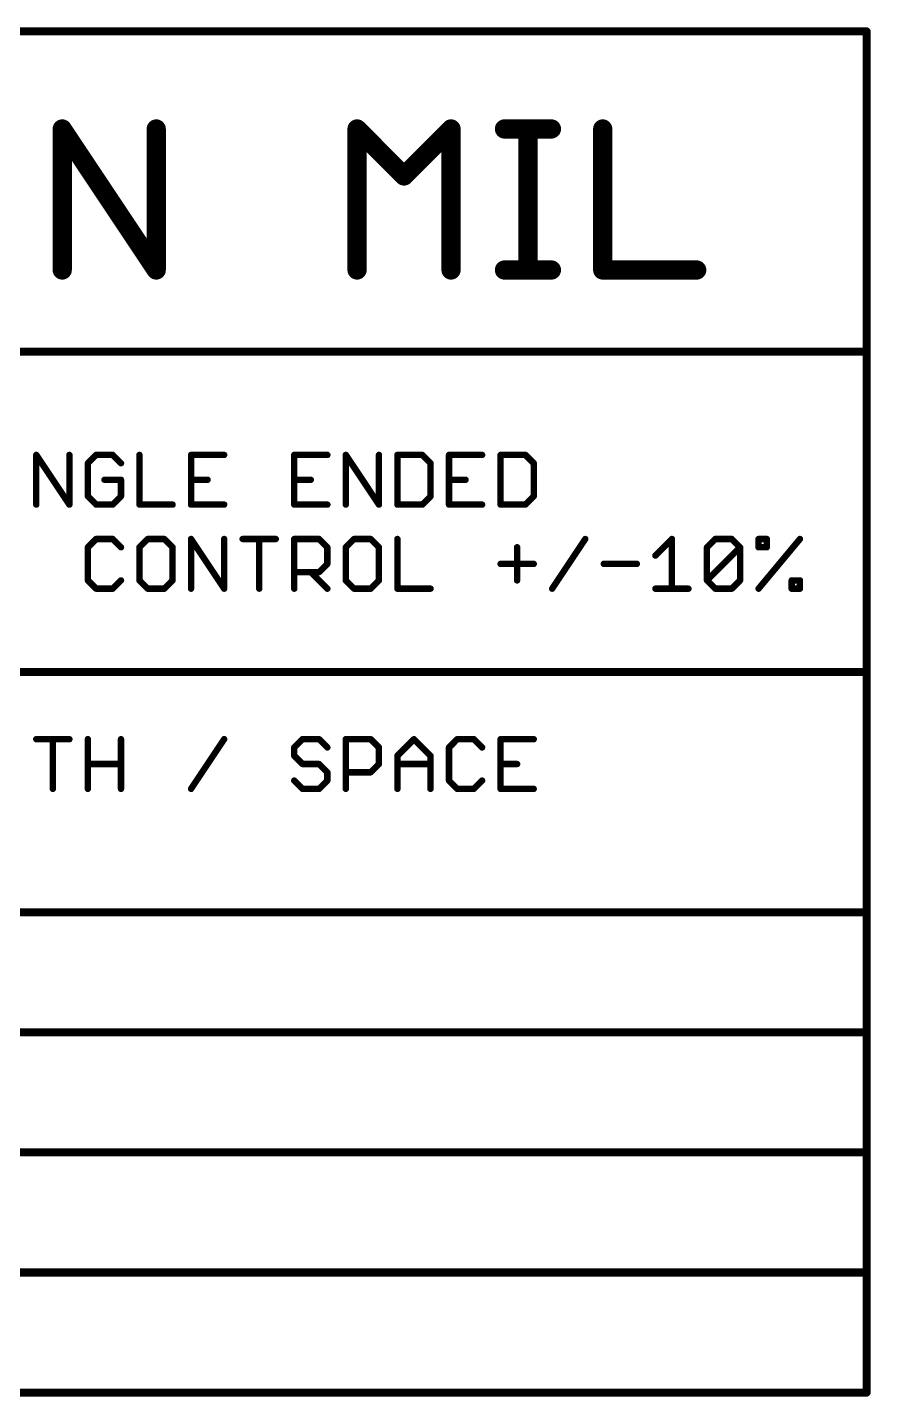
# Model space of a CAD drawing. Extents: x -51 to 158, y -52 to 51.
# Drawn here: x 144.16 to 157.54, y -50.23 to -28.51 of the extents above; entities that cross this region are included whole.
import ezdxf

# ---------------------------------------------------------------- set-up
doc = ezdxf.new("R2010")
doc.units = 0
doc.layers.add('25', color=253, linetype='CONTINUOUS')

msp = doc.modelspace()

# ---------------------------------------------------------------- linework, layer by layer
at = {"layer": '25'}
for points, const_width in [([(63.5, -28.575), (157.48, -28.575)], 0.127), ([(157.48, -28.575), (157.48, -33.655)], 0.127), ([(144.7169, -32.3596), (144.7169, -30.1225)], 0.3048), ([(144.7169, -30.1225), (146.2083, -32.3596)], 0.3048), ([(146.2083, -32.3596), (146.2083, -30.1225)], 0.3048), ([(149.3945, -32.3596), (149.3945, -30.1225)], 0.3048), ([(149.3945, -30.1225), (150.1402, -30.8682)], 0.3048), ([(150.1402, -30.8682), (150.8859, -30.1225)], 0.3048), ([(150.8859, -30.1225), (150.8859, -32.3596)], 0.3048), ([(151.7333, -30.1225), (152.479, -30.1225)], 0.3048), ([(152.1061, -32.3596), (152.1061, -30.1225)], 0.3048), ([(153.2925, -30.1225), (153.2925, -32.3596)], 0.3048), ([(151.7333, -32.3596), (152.479, -32.3596)], 0.3048), ([(153.2925, -32.3596), (154.7839, -32.3596)], 0.3048), ([(135.89, -33.655), (157.48, -33.655)], 0.127), ([(157.48, -33.655), (157.48, -38.735)], 0.127), ([(144.3051, -36.0807), (144.3051, -35.2926)], 0.1016), ([(144.3051, -35.2926), (144.8305, -36.0807)], 0.1016), ([(144.8305, -36.0807), (144.8305, -35.2926)], 0.1016), ([(145.2551, -35.2926), (145.1237, -35.424)], 0.1016), ([(145.1237, -35.424), (145.1237, -35.9494)], 0.1016), ([(145.5178, -35.2926), (145.2551, -35.2926)], 0.1016), ([(145.6491, -35.424), (145.5178, -35.2926)], 0.1016), ([(145.9423, -35.2926), (145.9423, -36.0807)], 0.1016), ([(147.2863, -35.2926), (146.7609, -35.2926)], 0.1016), ([(146.7609, -35.2926), (146.7609, -36.0807)], 0.1016), ([(148.9234, -35.2926), (148.398, -35.2926)], 0.1016), ([(148.398, -35.2926), (148.398, -36.0807)], 0.1016), ([(149.2166, -36.0807), (149.2166, -35.2926)], 0.1016), ([(149.2166, -35.2926), (149.742, -36.0807)], 0.1016), ([(149.742, -36.0807), (149.742, -35.2926)], 0.1016), ([(150.0352, -35.2926), (150.0352, -36.0807)], 0.1016), ([(150.4292, -35.2926), (150.0352, -35.2926)], 0.1016), ([(150.5606, -35.424), (150.4292, -35.2926)], 0.1016), ([(150.5606, -35.9494), (150.5606, -35.424)], 0.1016), ([(151.3792, -35.2926), (150.8538, -35.2926)], 0.1016), ([(150.8538, -35.2926), (150.8538, -36.0807)], 0.1016), ([(151.6723, -35.2926), (151.6723, -36.0807)], 0.1016), ([(152.0664, -35.2926), (151.6723, -35.2926)], 0.1016), ([(152.1977, -35.424), (152.0664, -35.2926)], 0.1016), ([(152.1977, -35.9494), (152.1977, -35.424)], 0.1016), ([(145.6491, -35.6867), (145.3864, -35.6867)], 0.1016), ([(145.6491, -35.9494), (145.6491, -35.6867)], 0.1016), ([(146.7609, -35.6867), (147.0236, -35.6867)], 0.1016), ([(148.398, -35.6867), (148.6607, -35.6867)], 0.1016), ([(150.8538, -35.6867), (151.1165, -35.6867)], 0.1016), ([(145.1237, -35.9494), (145.2551, -36.0807)], 0.1016), ([(145.2551, -36.0807), (145.5178, -36.0807)], 0.1016), ([(145.5178, -36.0807), (145.6491, -35.9494)], 0.1016), ([(145.9423, -36.0807), (146.4677, -36.0807)], 0.1016), ([(146.7609, -36.0807), (147.2863, -36.0807)], 0.1016), ([(148.398, -36.0807), (148.9234, -36.0807)], 0.1016), ([(150.0352, -36.0807), (150.4292, -36.0807)], 0.1016), ([(150.4292, -36.0807), (150.5606, -35.9494)], 0.1016), ([(150.8538, -36.0807), (151.3792, -36.0807)], 0.1016), ([(151.6723, -36.0807), (152.0664, -36.0807)], 0.1016), ([(152.0664, -36.0807), (152.1977, -35.9494)], 0.1016), ([(145.2551, -36.6261), (145.1237, -36.7575)], 0.1016), ([(145.5178, -36.6261), (145.2551, -36.6261)], 0.1016), ([(145.6491, -36.7575), (145.5178, -36.6261)], 0.1016), ([(146.0736, -36.6261), (145.9423, -36.7575)], 0.1016), ([(146.3363, -36.6261), (146.0736, -36.6261)], 0.1016), ([(146.4677, -36.7575), (146.3363, -36.6261)], 0.1016), ([(146.7609, -37.4142), (146.7609, -36.6261)], 0.1016), ([(146.7609, -36.6261), (147.2863, -37.4142)], 0.1016), ([(147.2863, -37.4142), (147.2863, -36.6261)], 0.1016), ([(147.5795, -36.6261), (148.1048, -36.6261)], 0.1016), ([(147.8421, -37.4142), (147.8421, -36.6261)], 0.1016), ([(148.398, -37.4142), (148.398, -36.6261)], 0.1016), ([(148.398, -36.6261), (148.7921, -36.6261)], 0.1016), ([(148.7921, -36.6261), (148.9234, -36.7575)], 0.1016), ([(149.348, -36.6261), (149.2166, -36.7575)], 0.1016), ([(149.6106, -36.6261), (149.348, -36.6261)], 0.1016), ([(149.742, -36.7575), (149.6106, -36.6261)], 0.1016), ([(150.0352, -36.6261), (150.0352, -37.4142)], 0.1016), ([(152.4909, -37.4142), (153.0163, -36.6261)], 0.1016), ([(154.1281, -36.8888), (154.3908, -36.6261)], 0.1016), ([(154.3908, -36.6261), (154.3908, -37.4142)], 0.1016), ([(154.9467, -36.7575), (155.078, -36.6261)], 0.1016), ([(155.078, -36.6261), (155.3407, -36.6261)], 0.1016), ([(155.3407, -36.6261), (155.472, -36.7575)], 0.1016), ([(155.7652, -36.6261), (155.8966, -36.6261)], 0.1016), ([(155.7652, -36.7575), (155.7652, -36.6261)], 0.1016), ([(155.7652, -37.4142), (156.422, -36.6261)], 0.1016), ([(155.8966, -36.6261), (155.8966, -36.7575)], 0.1016), ([(145.1237, -36.7575), (145.1237, -37.2829)], 0.1016), ([(145.9423, -36.7575), (145.9423, -37.2829)], 0.1016), ([(146.4677, -37.2829), (146.4677, -36.7575)], 0.1016), ([(148.9234, -36.7575), (148.9234, -37.0202)], 0.1016), ([(149.2166, -36.7575), (149.2166, -37.2829)], 0.1016), ([(149.742, -37.2829), (149.742, -36.7575)], 0.1016), ([(151.935, -36.7575), (151.935, -37.2829)], 0.1016), ([(154.9467, -37.2829), (154.9467, -36.7575)], 0.1016), ([(154.9467, -37.2829), (155.472, -36.7575)], 0.1016), ([(155.472, -36.7575), (155.472, -37.2829)], 0.1016), ([(155.8966, -36.7575), (155.7652, -36.7575)], 0.1016), ([(148.7921, -37.1515), (148.398, -37.1515)], 0.1016), ([(148.6607, -37.1515), (148.9234, -37.4142)], 0.1016), ([(148.9234, -37.0202), (148.7921, -37.1515)], 0.1016), ([(151.6723, -37.0202), (152.1977, -37.0202)], 0.1016), ([(153.3095, -37.0202), (153.8349, -37.0202)], 0.1016), ([(145.1237, -37.2829), (145.2551, -37.4142)], 0.1016), ([(145.5178, -37.4142), (145.6491, -37.2829)], 0.1016), ([(145.9423, -37.2829), (146.0736, -37.4142)], 0.1016), ([(146.3363, -37.4142), (146.4677, -37.2829)], 0.1016), ([(149.2166, -37.2829), (149.348, -37.4142)], 0.1016), ([(149.6106, -37.4142), (149.742, -37.2829)], 0.1016), ([(155.078, -37.4142), (154.9467, -37.2829)], 0.1016), ([(155.472, -37.2829), (155.3407, -37.4142)], 0.1016), ([(156.2906, -37.4142), (156.2906, -37.2829)], 0.1016), ([(156.2906, -37.2829), (156.422, -37.2829)], 0.1016), ([(156.422, -37.2829), (156.422, -37.4142)], 0.1016), ([(145.2551, -37.4142), (145.5178, -37.4142)], 0.1016), ([(146.0736, -37.4142), (146.3363, -37.4142)], 0.1016), ([(149.348, -37.4142), (149.6106, -37.4142)], 0.1016), ([(150.0352, -37.4142), (150.5606, -37.4142)], 0.1016), ([(154.1281, -37.4142), (154.6535, -37.4142)], 0.1016), ([(155.3407, -37.4142), (155.078, -37.4142)], 0.1016), ([(156.422, -37.4142), (156.2906, -37.4142)], 0.1016), ([(78.105, -38.735), (157.48, -38.735)], 0.127), ([(157.48, -38.735), (157.48, -42.545)], 0.127), ([(144.3051, -39.8011), (144.8305, -39.8011)], 0.1016), ([(144.5678, -40.5892), (144.5678, -39.8011)], 0.1016), ([(145.1237, -40.5892), (145.1237, -39.8011)], 0.1016), ([(145.6491, -39.8011), (145.6491, -40.5892)], 0.1016), ([(146.7609, -40.5892), (147.2863, -39.8011)], 0.1016), ([(148.5294, -39.8011), (148.398, -39.9325)], 0.1016), ([(148.398, -39.9325), (148.398, -40.0638)], 0.1016), ([(148.7921, -39.8011), (148.5294, -39.8011)], 0.1016), ([(148.9234, -39.9325), (148.7921, -39.8011)], 0.1016), ([(149.2166, -40.5892), (149.2166, -39.8011)], 0.1016), ([(149.2166, -39.8011), (149.6106, -39.8011)], 0.1016), ([(149.6106, -39.8011), (149.742, -39.9325)], 0.1016), ([(149.742, -39.9325), (149.742, -40.1952)], 0.1016), ([(150.0352, -40.0638), (150.2979, -39.8011)], 0.1016), ([(150.2979, -39.8011), (150.5606, -40.0638)], 0.1016), ([(150.9851, -39.8011), (150.8538, -39.9325)], 0.1016), ([(150.8538, -39.9325), (150.8538, -40.4579)], 0.1016), ([(151.2478, -39.8011), (150.9851, -39.8011)], 0.1016), ([(151.3792, -39.9325), (151.2478, -39.8011)], 0.1016), ([(152.1977, -39.8011), (151.6723, -39.8011)], 0.1016), ([(151.6723, -39.8011), (151.6723, -40.5892)], 0.1016), ([(145.1237, -40.1952), (145.6491, -40.1952)], 0.1016), ([(148.398, -40.0638), (148.5294, -40.1952)], 0.1016), ([(148.5294, -40.1952), (148.7921, -40.1952)], 0.1016), ([(148.7921, -40.1952), (148.9234, -40.3265)], 0.1016), ([(149.742, -40.1952), (149.6106, -40.3265)], 0.1016), ([(150.0352, -40.5892), (150.0352, -40.0638)], 0.1016), ([(150.0352, -40.1952), (150.5606, -40.1952)], 0.1016), ([(150.5606, -40.0638), (150.5606, -40.5892)], 0.1016), ([(151.6723, -40.1952), (151.935, -40.1952)], 0.1016), ([(148.9234, -40.3265), (148.9234, -40.4579)], 0.1016), ([(149.6106, -40.3265), (149.2166, -40.3265)], 0.1016), ([(148.5294, -40.5892), (148.398, -40.4579)], 0.1016), ([(148.7921, -40.5892), (148.5294, -40.5892)], 0.1016), ([(148.9234, -40.4579), (148.7921, -40.5892)], 0.1016), ([(150.8538, -40.4579), (150.9851, -40.5892)], 0.1016), ([(150.9851, -40.5892), (151.2478, -40.5892)], 0.1016), ([(151.2478, -40.5892), (151.3792, -40.4579)], 0.1016), ([(151.6723, -40.5892), (152.1977, -40.5892)], 0.1016), ([(63.5, -42.545), (157.48, -42.545)], 0.127), ([(157.48, -42.545), (157.48, -44.45)], 0.127), ([(63.5, -44.45), (157.48, -44.45)], 0.127), ([(157.48, -44.45), (157.48, -46.355)], 0.127), ([(63.5, -46.355), (157.48, -46.355)], 0.127), ([(157.48, -46.355), (157.48, -48.26)], 0.127), ([(63.5, -48.26), (157.48, -48.26)], 0.127), ([(157.48, -48.26), (157.48, -50.165)], 0.127), ([(157.48, -50.165), (135.89, -50.165)], 0.127)]:
    msp.add_lwpolyline(points, dxfattribs=dict(at, const_width=const_width))
for points, const_width in [([(157.5118, -28.575, 1), (157.4483, -28.575)], 0.0635), ([(157.48, -28.6068, 1), (157.48, -28.5433)], 0.0635), ([(144.7931, -30.1225, 1), (144.6407, -30.1225)], 0.1524), ([(144.7803, -30.0802, 1), (144.6535, -30.1648)], 0.1524), ([(146.2845, -30.1225, 1), (146.1321, -30.1225)], 0.1524), ([(149.4707, -30.1225, 1), (149.3183, -30.1225)], 0.1524), ([(149.4484, -30.0686, 1), (149.3406, -30.1764)], 0.1524), ([(150.9621, -30.1225, 1), (150.8097, -30.1225)], 0.1524), ([(150.9398, -30.1764, 1), (150.832, -30.0686)], 0.1524), ([(151.7333, -30.0463, 1), (151.7333, -30.1987)], 0.1524), ([(152.1823, -30.1225, 1), (152.0299, -30.1225)], 0.1524), ([(152.479, -30.1987, 1), (152.479, -30.0463)], 0.1524), ([(153.3687, -30.1225, 1), (153.2163, -30.1225)], 0.1524), ([(150.0863, -30.8143, 1), (150.1941, -30.9221)], 0.1524), ([(150.0863, -30.9221, 1), (150.1941, -30.8143)], 0.1524), ([(144.6407, -32.3596, 1), (144.7931, -32.3596)], 0.1524), ([(146.1321, -32.3596, 1), (146.2845, -32.3596)], 0.1524), ([(146.1449, -32.4019, 1), (146.2717, -32.3173)], 0.1524), ([(149.3183, -32.3596, 1), (149.4707, -32.3596)], 0.1524), ([(150.8097, -32.3596, 1), (150.9621, -32.3596)], 0.1524), ([(151.7333, -32.2834, 1), (151.7333, -32.4358)], 0.1524), ([(152.0299, -32.3596, 1), (152.1823, -32.3596)], 0.1524), ([(152.479, -32.4358, 1), (152.479, -32.2834)], 0.1524), ([(153.2925, -32.2834, 1), (153.2925, -32.4358)], 0.1524), ([(153.2163, -32.3596, 1), (153.3687, -32.3596)], 0.1524), ([(154.7839, -32.4358, 1), (154.7839, -32.2834)], 0.1524), ([(157.5118, -33.655, 1), (157.4483, -33.655)], 0.0635), ([(157.4483, -33.655, 1), (157.5118, -33.655)], 0.0635), ([(157.48, -33.6868, 1), (157.48, -33.6232)], 0.0635), ([(144.3305, -35.2926, 1), (144.2797, -35.2926)], 0.0508), ([(144.3263, -35.2785, 1), (144.284, -35.3067)], 0.0508), ([(144.8559, -35.2926, 1), (144.8051, -35.2926)], 0.0508), ([(145.1491, -35.424, 1), (145.0983, -35.424)], 0.0508), ([(145.1058, -35.406, 1), (145.1417, -35.4419)], 0.0508), ([(145.2551, -35.2672, 1), (145.2551, -35.318)], 0.0508), ([(145.273, -35.3106, 1), (145.2371, -35.2747)], 0.0508), ([(145.5357, -35.2747, 1), (145.4998, -35.3106)], 0.0508), ([(145.5178, -35.318, 1), (145.5178, -35.2672)], 0.0508), ([(145.6311, -35.4419, 1), (145.6671, -35.406)], 0.0508), ([(145.9677, -35.2926, 1), (145.9169, -35.2926)], 0.0508), ([(146.7609, -35.2672, 1), (146.7609, -35.318)], 0.0508), ([(146.7863, -35.2926, 1), (146.7355, -35.2926)], 0.0508), ([(147.2863, -35.318, 1), (147.2863, -35.2672)], 0.0508), ([(148.398, -35.2672, 1), (148.398, -35.318)], 0.0508), ([(148.4234, -35.2926, 1), (148.3726, -35.2926)], 0.0508), ([(148.9234, -35.318, 1), (148.9234, -35.2672)], 0.0508), ([(149.242, -35.2926, 1), (149.1912, -35.2926)], 0.0508), ([(149.2377, -35.2785, 1), (149.1955, -35.3067)], 0.0508), ([(149.7674, -35.2926, 1), (149.7166, -35.2926)], 0.0508), ([(150.0606, -35.2926, 1), (150.0098, -35.2926)], 0.0508), ([(150.0352, -35.2672, 1), (150.0352, -35.318)], 0.0508), ([(150.4472, -35.2747, 1), (150.4113, -35.3106)], 0.0508), ([(150.4292, -35.318, 1), (150.4292, -35.2672)], 0.0508), ([(150.586, -35.424, 1), (150.5352, -35.424)], 0.0508), ([(150.5426, -35.4419, 1), (150.5785, -35.406)], 0.0508), ([(150.8538, -35.2672, 1), (150.8538, -35.318)], 0.0508), ([(150.8792, -35.2926, 1), (150.8284, -35.2926)], 0.0508), ([(151.3792, -35.318, 1), (151.3792, -35.2672)], 0.0508), ([(151.6977, -35.2926, 1), (151.6469, -35.2926)], 0.0508), ([(151.6723, -35.2672, 1), (151.6723, -35.318)], 0.0508), ([(152.0843, -35.2747, 1), (152.0484, -35.3106)], 0.0508), ([(152.0664, -35.318, 1), (152.0664, -35.2672)], 0.0508), ([(152.2231, -35.424, 1), (152.1723, -35.424)], 0.0508), ([(152.1798, -35.4419, 1), (152.2157, -35.406)], 0.0508), ([(145.3864, -35.6613, 1), (145.3864, -35.7121)], 0.0508), ([(145.6745, -35.6867, 1), (145.6237, -35.6867)], 0.0508), ([(145.6491, -35.7121, 1), (145.6491, -35.6613)], 0.0508), ([(146.7609, -35.6613, 1), (146.7609, -35.7121)], 0.0508), ([(147.0236, -35.7121, 1), (147.0236, -35.6613)], 0.0508), ([(148.398, -35.6613, 1), (148.398, -35.7121)], 0.0508), ([(148.6607, -35.7121, 1), (148.6607, -35.6613)], 0.0508), ([(150.8538, -35.6613, 1), (150.8538, -35.7121)], 0.0508), ([(151.1165, -35.7121, 1), (151.1165, -35.6613)], 0.0508), ([(144.8094, -36.0948, 1), (144.8517, -36.0666)], 0.0508), ([(145.0983, -35.9494, 1), (145.1491, -35.9494)], 0.0508), ([(145.1417, -35.9314, 1), (145.1058, -35.9673)], 0.0508), ([(145.2551, -36.0553, 1), (145.2551, -36.1061)], 0.0508), ([(145.2371, -36.0987, 1), (145.273, -36.0627)], 0.0508), ([(145.4998, -36.0627, 1), (145.5357, -36.0987)], 0.0508), ([(145.5178, -36.1061, 1), (145.5178, -36.0553)], 0.0508), ([(145.6237, -35.9494, 1), (145.6745, -35.9494)], 0.0508), ([(145.6671, -35.9673, 1), (145.6311, -35.9314)], 0.0508), ([(145.9423, -36.0553, 1), (145.9423, -36.1061)], 0.0508), ([(146.4677, -36.1061, 1), (146.4677, -36.0553)], 0.0508), ([(146.7609, -36.0553, 1), (146.7609, -36.1061)], 0.0508), ([(147.2863, -36.1061, 1), (147.2863, -36.0553)], 0.0508), ([(148.398, -36.0553, 1), (148.398, -36.1061)], 0.0508), ([(148.9234, -36.1061, 1), (148.9234, -36.0553)], 0.0508), ([(149.7209, -36.0948, 1), (149.7631, -36.0666)], 0.0508), ([(150.0352, -36.0553, 1), (150.0352, -36.1061)], 0.0508), ([(150.4113, -36.0627, 1), (150.4472, -36.0987)], 0.0508), ([(150.4292, -36.1061, 1), (150.4292, -36.0553)], 0.0508), ([(150.5352, -35.9494, 1), (150.586, -35.9494)], 0.0508), ([(150.5785, -35.9673, 1), (150.5426, -35.9314)], 0.0508), ([(150.8538, -36.0553, 1), (150.8538, -36.1061)], 0.0508), ([(151.3792, -36.1061, 1), (151.3792, -36.0553)], 0.0508), ([(151.6723, -36.0553, 1), (151.6723, -36.1061)], 0.0508), ([(152.0484, -36.0627, 1), (152.0843, -36.0987)], 0.0508), ([(152.0664, -36.1061, 1), (152.0664, -36.0553)], 0.0508), ([(152.1723, -35.9494, 1), (152.2231, -35.9494)], 0.0508), ([(152.2157, -35.9673, 1), (152.1798, -35.9314)], 0.0508), ([(144.2797, -36.0807, 1), (144.3305, -36.0807)], 0.0508), ([(144.8051, -36.0807, 1), (144.8559, -36.0807)], 0.0508), ([(145.9169, -36.0807, 1), (145.9677, -36.0807)], 0.0508), ([(146.7355, -36.0807, 1), (146.7863, -36.0807)], 0.0508), ([(148.3726, -36.0807, 1), (148.4234, -36.0807)], 0.0508), ([(149.1912, -36.0807, 1), (149.242, -36.0807)], 0.0508), ([(149.7166, -36.0807, 1), (149.7674, -36.0807)], 0.0508), ([(150.0098, -36.0807, 1), (150.0606, -36.0807)], 0.0508), ([(150.8284, -36.0807, 1), (150.8792, -36.0807)], 0.0508), ([(151.6469, -36.0807, 1), (151.6977, -36.0807)], 0.0508), ([(145.2551, -36.6007, 1), (145.2551, -36.6515)], 0.0508), ([(145.273, -36.6441, 1), (145.2371, -36.6082)], 0.0508), ([(145.5357, -36.6082, 1), (145.4998, -36.6441)], 0.0508), ([(145.5178, -36.6515, 1), (145.5178, -36.6007)], 0.0508), ([(146.0736, -36.6007, 1), (146.0736, -36.6515)], 0.0508), ([(146.0916, -36.6441, 1), (146.0557, -36.6082)], 0.0508), ([(146.3543, -36.6082, 1), (146.3184, -36.6441)], 0.0508), ([(146.3363, -36.6515, 1), (146.3363, -36.6007)], 0.0508), ([(146.782, -36.612, 1), (146.7397, -36.6402)], 0.0508), ([(146.7863, -36.6261, 1), (146.7355, -36.6261)], 0.0508), ([(147.3117, -36.6261, 1), (147.2609, -36.6261)], 0.0508), ([(147.5795, -36.6007, 1), (147.5795, -36.6515)], 0.0508), ([(147.8675, -36.6261, 1), (147.8167, -36.6261)], 0.0508), ([(148.1048, -36.6515, 1), (148.1048, -36.6007)], 0.0508), ([(148.4234, -36.6261, 1), (148.3726, -36.6261)], 0.0508), ([(148.398, -36.6007, 1), (148.398, -36.6515)], 0.0508), ([(148.81, -36.6082, 1), (148.7741, -36.6441)], 0.0508), ([(148.7921, -36.6515, 1), (148.7921, -36.6007)], 0.0508), ([(149.348, -36.6007, 1), (149.348, -36.6515)], 0.0508), ([(149.3659, -36.6441, 1), (149.33, -36.6082)], 0.0508), ([(149.6286, -36.6082, 1), (149.5927, -36.6441)], 0.0508), ([(149.6106, -36.6515, 1), (149.6106, -36.6007)], 0.0508), ([(150.0606, -36.6261, 1), (150.0098, -36.6261)], 0.0508), ([(153.0374, -36.6402, 1), (152.9952, -36.612)], 0.0508), ([(154.4162, -36.6261, 1), (154.3654, -36.6261)], 0.0508), ([(154.4087, -36.6441, 1), (154.3728, -36.6082)], 0.0508), ([(155.078, -36.6007, 1), (155.078, -36.6515)], 0.0508), ([(155.096, -36.6441, 1), (155.06, -36.6082)], 0.0508), ([(155.3587, -36.6082, 1), (155.3227, -36.6441)], 0.0508), ([(155.3407, -36.6515, 1), (155.3407, -36.6007)], 0.0508), ([(155.7652, -36.6007, 1), (155.7652, -36.6515)], 0.0508), ([(155.7906, -36.6261, 1), (155.7398, -36.6261)], 0.0508), ([(155.922, -36.6261, 1), (155.8712, -36.6261)], 0.0508), ([(155.8966, -36.6515, 1), (155.8966, -36.6007)], 0.0508), ([(156.4415, -36.6424, 1), (156.4024, -36.6099)], 0.0508), ([(145.1491, -36.7575, 1), (145.0983, -36.7575)], 0.0508), ([(145.1058, -36.7395, 1), (145.1417, -36.7754)], 0.0508), ([(145.6311, -36.7754, 1), (145.6671, -36.7395)], 0.0508), ([(145.9677, -36.7575, 1), (145.9169, -36.7575)], 0.0508), ([(145.9243, -36.7395, 1), (145.9603, -36.7754)], 0.0508), ([(146.4931, -36.7575, 1), (146.4423, -36.7575)], 0.0508), ([(146.4497, -36.7754, 1), (146.4856, -36.7395)], 0.0508), ([(148.9488, -36.7575, 1), (148.898, -36.7575)], 0.0508), ([(148.9055, -36.7754, 1), (148.9414, -36.7395)], 0.0508), ([(149.242, -36.7575, 1), (149.1912, -36.7575)], 0.0508), ([(149.1987, -36.7395, 1), (149.2346, -36.7754)], 0.0508), ([(149.7674, -36.7575, 1), (149.7166, -36.7575)], 0.0508), ([(149.724, -36.7754, 1), (149.76, -36.7395)], 0.0508), ([(151.9604, -36.7575, 1), (151.9096, -36.7575)], 0.0508), ([(154.1101, -36.8709, 1), (154.146, -36.9068)], 0.0508), ([(154.9721, -36.7575, 1), (154.9213, -36.7575)], 0.0508), ([(154.9287, -36.7395, 1), (154.9646, -36.7754)], 0.0508), ([(155.4974, -36.7575, 1), (155.4466, -36.7575)], 0.0508), ([(155.49, -36.7754, 1), (155.4541, -36.7395)], 0.0508), ([(155.4541, -36.7754, 1), (155.49, -36.7395)], 0.0508), ([(155.7652, -36.7321, 1), (155.7652, -36.7829)], 0.0508), ([(155.7398, -36.7575, 1), (155.7906, -36.7575)], 0.0508), ([(155.8712, -36.7575, 1), (155.922, -36.7575)], 0.0508), ([(155.8966, -36.7829, 1), (155.8966, -36.7321)], 0.0508), ([(148.398, -37.1261, 1), (148.398, -37.1769)], 0.0508), ([(148.6787, -37.1335, 1), (148.6428, -37.1695)], 0.0508), ([(148.7741, -37.1335, 1), (148.81, -37.1695)], 0.0508), ([(148.7921, -37.1769, 1), (148.7921, -37.1261)], 0.0508), ([(148.898, -37.0202, 1), (148.9488, -37.0202)], 0.0508), ([(148.9414, -37.0381, 1), (148.9055, -37.0022)], 0.0508), ([(151.6723, -36.9948, 1), (151.6723, -37.0456)], 0.0508), ([(152.1977, -37.0456, 1), (152.1977, -36.9948)], 0.0508), ([(153.3095, -36.9948, 1), (153.3095, -37.0456)], 0.0508), ([(153.8349, -37.0456, 1), (153.8349, -36.9948)], 0.0508), ([(145.0983, -37.2829, 1), (145.1491, -37.2829)], 0.0508), ([(145.1417, -37.2649, 1), (145.1058, -37.3008)], 0.0508), ([(145.6671, -37.3008, 1), (145.6311, -37.2649)], 0.0508), ([(145.9603, -37.2649, 1), (145.9243, -37.3008)], 0.0508), ([(145.9169, -37.2829, 1), (145.9677, -37.2829)], 0.0508), ([(146.4423, -37.2829, 1), (146.4931, -37.2829)], 0.0508), ([(146.4856, -37.3008, 1), (146.4497, -37.2649)], 0.0508), ([(149.1912, -37.2829, 1), (149.242, -37.2829)], 0.0508), ([(149.2346, -37.2649, 1), (149.1987, -37.3008)], 0.0508), ([(149.7166, -37.2829, 1), (149.7674, -37.2829)], 0.0508), ([(149.76, -37.3008, 1), (149.724, -37.2649)], 0.0508), ([(151.9096, -37.2829, 1), (151.9604, -37.2829)], 0.0508), ([(154.9646, -37.2649, 1), (154.9287, -37.3008)], 0.0508), ([(154.9287, -37.2649, 1), (154.9646, -37.3008)], 0.0508), ([(154.9213, -37.2829, 1), (154.9721, -37.2829)], 0.0508), ([(155.4466, -37.2829, 1), (155.4974, -37.2829)], 0.0508), ([(155.49, -37.3008, 1), (155.4541, -37.2649)], 0.0508), ([(156.316, -37.2829, 1), (156.2652, -37.2829)], 0.0508), ([(156.2906, -37.2575, 1), (156.2906, -37.3083)], 0.0508), ([(156.4474, -37.2829, 1), (156.3966, -37.2829)], 0.0508), ([(156.422, -37.3083, 1), (156.422, -37.2575)], 0.0508), ([(145.2551, -37.3888, 1), (145.2551, -37.4396)], 0.0508), ([(145.2371, -37.4322, 1), (145.273, -37.3962)], 0.0508), ([(145.4998, -37.3962, 1), (145.5357, -37.4322)], 0.0508), ([(145.5178, -37.4396, 1), (145.5178, -37.3888)], 0.0508), ([(146.0736, -37.3888, 1), (146.0736, -37.4396)], 0.0508), ([(146.0557, -37.4322, 1), (146.0916, -37.3962)], 0.0508), ([(146.3184, -37.3962, 1), (146.3543, -37.4322)], 0.0508), ([(146.3363, -37.4396, 1), (146.3363, -37.3888)], 0.0508), ([(146.7355, -37.4142, 1), (146.7863, -37.4142)], 0.0508), ([(147.2609, -37.4142, 1), (147.3117, -37.4142)], 0.0508), ([(147.2651, -37.4283, 1), (147.3074, -37.4001)], 0.0508), ([(147.8167, -37.4142, 1), (147.8675, -37.4142)], 0.0508), ([(148.3726, -37.4142, 1), (148.4234, -37.4142)], 0.0508), ([(148.9055, -37.4322, 1), (148.9414, -37.3962)], 0.0508), ([(149.348, -37.3888, 1), (149.348, -37.4396)], 0.0508), ([(149.33, -37.4322, 1), (149.3659, -37.3962)], 0.0508), ([(149.5927, -37.3962, 1), (149.6286, -37.4322)], 0.0508), ([(149.6106, -37.4396, 1), (149.6106, -37.3888)], 0.0508), ([(150.0352, -37.3888, 1), (150.0352, -37.4396)], 0.0508), ([(150.0098, -37.4142, 1), (150.0606, -37.4142)], 0.0508), ([(150.5606, -37.4396, 1), (150.5606, -37.3888)], 0.0508), ([(152.4698, -37.4001, 1), (152.5121, -37.4283)], 0.0508), ([(154.1281, -37.3888, 1), (154.1281, -37.4396)], 0.0508), ([(154.3654, -37.4142, 1), (154.4162, -37.4142)], 0.0508), ([(154.6535, -37.4396, 1), (154.6535, -37.3888)], 0.0508), ([(155.078, -37.3888, 1), (155.078, -37.4396)], 0.0508), ([(155.06, -37.4322, 1), (155.096, -37.3962)], 0.0508), ([(155.3227, -37.3962, 1), (155.3587, -37.4322)], 0.0508), ([(155.3407, -37.4396, 1), (155.3407, -37.3888)], 0.0508), ([(155.7457, -37.3979, 1), (155.7848, -37.4305)], 0.0508), ([(156.2906, -37.3888, 1), (156.2906, -37.4396)], 0.0508), ([(156.2652, -37.4142, 1), (156.316, -37.4142)], 0.0508), ([(156.3966, -37.4142, 1), (156.4474, -37.4142)], 0.0508), ([(156.422, -37.4396, 1), (156.422, -37.3888)], 0.0508), ([(157.5118, -38.735, 1), (157.4483, -38.735)], 0.0635), ([(157.4483, -38.735, 1), (157.5118, -38.735)], 0.0635), ([(157.48, -38.7668, 1), (157.48, -38.7032)], 0.0635), ([(144.3051, -39.7757, 1), (144.3051, -39.8265)], 0.0508), ([(144.5932, -39.8011, 1), (144.5424, -39.8011)], 0.0508), ([(144.8305, -39.8265, 1), (144.8305, -39.7757)], 0.0508), ([(145.1491, -39.8011, 1), (145.0983, -39.8011)], 0.0508), ([(145.6745, -39.8011, 1), (145.6237, -39.8011)], 0.0508), ([(147.3074, -39.8152, 1), (147.2651, -39.787)], 0.0508), ([(148.4234, -39.9325, 1), (148.3726, -39.9325)], 0.0508), ([(148.3801, -39.9145, 1), (148.416, -39.9504)], 0.0508), ([(148.5294, -39.7757, 1), (148.5294, -39.8265)], 0.0508), ([(148.5473, -39.8191, 1), (148.5114, -39.7832)], 0.0508), ([(148.81, -39.7832, 1), (148.7741, -39.8191)], 0.0508), ([(148.7921, -39.8265, 1), (148.7921, -39.7757)], 0.0508), ([(148.9055, -39.9504, 1), (148.9414, -39.9145)], 0.0508), ([(149.242, -39.8011, 1), (149.1912, -39.8011)], 0.0508), ([(149.2166, -39.7757, 1), (149.2166, -39.8265)], 0.0508), ([(149.6286, -39.7832, 1), (149.5927, -39.8191)], 0.0508), ([(149.6106, -39.8265, 1), (149.6106, -39.7757)], 0.0508), ([(149.7674, -39.9325, 1), (149.7166, -39.9325)], 0.0508), ([(149.724, -39.9504, 1), (149.76, -39.9145)], 0.0508), ([(150.3158, -39.7832, 1), (150.2799, -39.8191)], 0.0508), ([(150.3158, -39.8191, 1), (150.2799, -39.7832)], 0.0508), ([(150.8792, -39.9325, 1), (150.8284, -39.9325)], 0.0508), ([(150.8358, -39.9145, 1), (150.8717, -39.9504)], 0.0508), ([(150.9851, -39.7757, 1), (150.9851, -39.8265)], 0.0508), ([(151.0031, -39.8191, 1), (150.9672, -39.7832)], 0.0508), ([(151.2658, -39.7832, 1), (151.2298, -39.8191)], 0.0508), ([(151.2478, -39.8265, 1), (151.2478, -39.7757)], 0.0508), ([(151.3612, -39.9504, 1), (151.3971, -39.9145)], 0.0508), ([(151.6723, -39.7757, 1), (151.6723, -39.8265)], 0.0508), ([(151.6977, -39.8011, 1), (151.6469, -39.8011)], 0.0508), ([(152.1977, -39.8265, 1), (152.1977, -39.7757)], 0.0508), ([(145.1237, -40.1698, 1), (145.1237, -40.2206)], 0.0508), ([(145.6491, -40.2206, 1), (145.6491, -40.1698)], 0.0508), ([(148.3726, -40.0638, 1), (148.4234, -40.0638)], 0.0508), ([(148.416, -40.0459, 1), (148.3801, -40.0818)], 0.0508), ([(148.5294, -40.1698, 1), (148.5294, -40.2206)], 0.0508), ([(148.5114, -40.2131, 1), (148.5473, -40.1772)], 0.0508), ([(148.81, -40.1772, 1), (148.7741, -40.2131)], 0.0508), ([(148.7921, -40.2206, 1), (148.7921, -40.1698)], 0.0508), ([(149.7166, -40.1952, 1), (149.7674, -40.1952)], 0.0508), ([(149.76, -40.2131, 1), (149.724, -40.1772)], 0.0508), ([(150.0606, -40.0638, 1), (150.0098, -40.0638)], 0.0508), ([(150.0172, -40.0459, 1), (150.0532, -40.0818)], 0.0508), ([(150.0352, -40.1698, 1), (150.0352, -40.2206)], 0.0508), ([(150.586, -40.0638, 1), (150.5352, -40.0638)], 0.0508), ([(150.5426, -40.0818, 1), (150.5785, -40.0459)], 0.0508), ([(150.5606, -40.2206, 1), (150.5606, -40.1698)], 0.0508), ([(151.6723, -40.1698, 1), (151.6723, -40.2206)], 0.0508), ([(151.935, -40.2206, 1), (151.935, -40.1698)], 0.0508), ([(148.9488, -40.3265, 1), (148.898, -40.3265)], 0.0508), ([(148.9055, -40.3445, 1), (148.9414, -40.3085)], 0.0508), ([(149.2166, -40.3011, 1), (149.2166, -40.3519)], 0.0508), ([(149.5927, -40.3085, 1), (149.6286, -40.3445)], 0.0508), ([(149.6106, -40.3519, 1), (149.6106, -40.3011)], 0.0508), ([(144.5424, -40.5892, 1), (144.5932, -40.5892)], 0.0508), ([(145.0983, -40.5892, 1), (145.1491, -40.5892)], 0.0508), ([(145.6237, -40.5892, 1), (145.6745, -40.5892)], 0.0508), ([(146.7397, -40.5751, 1), (146.782, -40.6033)], 0.0508), ([(148.416, -40.4399, 1), (148.3801, -40.4758)], 0.0508), ([(148.5294, -40.5638, 1), (148.5294, -40.6146)], 0.0508), ([(148.5114, -40.6072, 1), (148.5473, -40.5712)], 0.0508), ([(148.7741, -40.5712, 1), (148.81, -40.6072)], 0.0508), ([(148.7921, -40.6146, 1), (148.7921, -40.5638)], 0.0508), ([(148.898, -40.4579, 1), (148.9488, -40.4579)], 0.0508), ([(148.9414, -40.4758, 1), (148.9055, -40.4399)], 0.0508), ([(149.1912, -40.5892, 1), (149.242, -40.5892)], 0.0508), ([(150.0098, -40.5892, 1), (150.0606, -40.5892)], 0.0508), ([(150.5352, -40.5892, 1), (150.586, -40.5892)], 0.0508), ([(150.8717, -40.4399, 1), (150.8358, -40.4758)], 0.0508), ([(150.8284, -40.4579, 1), (150.8792, -40.4579)], 0.0508), ([(150.9851, -40.5638, 1), (150.9851, -40.6146)], 0.0508), ([(150.9672, -40.6072, 1), (151.0031, -40.5712)], 0.0508), ([(151.2298, -40.5712, 1), (151.2658, -40.6072)], 0.0508), ([(151.2478, -40.6146, 1), (151.2478, -40.5638)], 0.0508), ([(151.3971, -40.4758, 1), (151.3612, -40.4399)], 0.0508), ([(151.6723, -40.5638, 1), (151.6723, -40.6146)], 0.0508), ([(151.6469, -40.5892, 1), (151.6977, -40.5892)], 0.0508), ([(152.1977, -40.6146, 1), (152.1977, -40.5638)], 0.0508), ([(157.5118, -42.545, 1), (157.4483, -42.545)], 0.0635), ([(157.4483, -42.545, 1), (157.5118, -42.545)], 0.0635), ([(157.48, -42.5768, 1), (157.48, -42.5132)], 0.0635), ([(157.5118, -44.45, 1), (157.4483, -44.45)], 0.0635), ([(157.4483, -44.45, 1), (157.5118, -44.45)], 0.0635), ([(157.48, -44.4818, 1), (157.48, -44.4183)], 0.0635), ([(157.5118, -46.355, 1), (157.4483, -46.355)], 0.0635), ([(157.4483, -46.355, 1), (157.5118, -46.355)], 0.0635), ([(157.48, -46.3868, 1), (157.48, -46.3233)], 0.0635), ([(157.5118, -48.26, 1), (157.4483, -48.26)], 0.0635), ([(157.48, -48.2918, 1), (157.48, -48.2283)], 0.0635), ([(157.4483, -48.26, 1), (157.5118, -48.26)], 0.0635), ([(157.4483, -50.165, 1), (157.5118, -50.165)], 0.0635), ([(157.48, -50.1968, 1), (157.48, -50.1332)], 0.0635)]:
    msp.add_lwpolyline(points, format="xyb", dxfattribs=dict(at, const_width=const_width))

doc.saveas('drawing.dxf')
